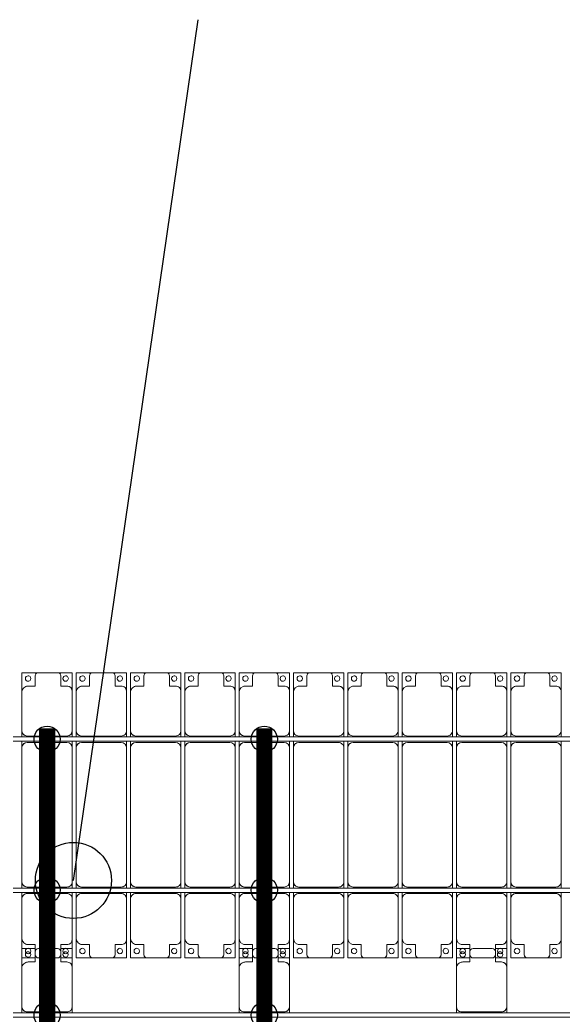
# Model space of a CAD drawing. Header units: millimetres. Extents: x -147246 to 112336, y -213734 to -86506.
# Drawn here: x -116364 to -111364, y -95705 to -86549 of the extents above; entities that cross this region are included whole.
import ezdxf

# ---------------------------------------------------------------- set-up
doc = ezdxf.new("R2010")
doc.units = ezdxf.units.MM
doc.layers.add('A-GENM', color=13, linetype='Continuous', lineweight=9)
doc.layers.add('S-BEAM', color=12, linetype='Continuous', lineweight=9)
for name, color, linetype in [('GC-BICH NEO', 6, 'Continuous'), ('GC-DAY NEO', 5, 'Continuous'), ('GC-HOP 40x60 GIA CUONG', 1, 'Continuous')]:
    doc.layers.add(name, color=color, linetype=linetype)

# ---------------------------------------------------------------- blocks, each defined once
blk = doc.blocks.new('Dải phao đi lại kèm đỡ invester - DẢI PHAO ĐI LẠI-15551-BỐ TRÍ KHUNG KẾT CẤU BÈ PIN 05')
at = {"layer": 'A-GENM', "color": 7}
for p, q in [((23758.4, 1312.2), (23911.8, 1312.2)), ((23758.4, 1129.7), (23758.4, 1312.2)), ((23881.8, 1282.2), (23881.8, 1189.7)), ((24088.2, 1312.2), (23911.8, 1312.2)), ((24088.2, 1312.2), (24223.4, 1312.2)), ((24118.2, 1189.7), (24118.2, 1282.2)), ((24223.4, 1312.2), (24223.4, 1139.7)), ((24258.4, 1312.2), (24411.8, 1312.2)), ((24258.4, 1129.7), (24258.4, 1312.2)), ((24381.8, 1282.2), (24381.8, 1189.7)), ((24588.2, 1312.2), (24411.8, 1312.2)), ((24588.2, 1312.2), (24723.4, 1312.2)), ((24618.2, 1189.7), (24618.2, 1282.2)), ((24723.4, 1312.2), (24723.4, 1139.7)), ((24758.4, 1312.2), (24911.8, 1312.2)), ((24758.4, 1129.7), (24758.4, 1312.2)), ((24881.8, 1282.2), (24881.8, 1189.7)), ((25088.2, 1312.2), (24911.8, 1312.2)), ((25088.2, 1312.2), (25223.4, 1312.2)), ((25118.2, 1189.7), (25118.2, 1282.2)), ((25223.4, 1312.2), (25223.4, 1139.7)), ((25258.4, 1312.2), (25411.8, 1312.2)), ((25258.4, 1129.7), (25258.4, 1312.2)), ((25381.8, 1282.2), (25381.8, 1189.7)), ((25588.2, 1312.2), (25411.8, 1312.2)), ((25588.2, 1312.2), (25723.4, 1312.2)), ((25618.2, 1189.7), (25618.2, 1282.2)), ((25723.4, 1312.2), (25723.4, 1139.7)), ((25758.4, 1312.2), (25911.8, 1312.2)), ((25758.4, 1129.7), (25758.4, 1312.2)), ((25881.8, 1282.2), (25881.8, 1189.7)), ((26088.2, 1312.2), (25911.8, 1312.2)), ((26088.2, 1312.2), (26223.4, 1312.2)), ((26118.2, 1189.7), (26118.2, 1282.2)), ((26223.4, 1312.2), (26223.4, 1139.7)), ((26258.4, 1312.2), (26411.8, 1312.2)), ((26258.4, 1129.7), (26258.4, 1312.2)), ((26381.8, 1282.2), (26381.8, 1189.7)), ((26588.2, 1312.2), (26411.8, 1312.2)), ((26588.2, 1312.2), (26723.4, 1312.2)), ((26618.2, 1189.7), (26618.2, 1282.2)), ((26723.4, 1312.2), (26723.4, 1139.7)), ((26758.4, 1312.2), (26911.8, 1312.2)), ((26758.4, 1129.7), (26758.4, 1312.2)), ((26881.8, 1282.2), (26881.8, 1189.7)), ((27088.2, 1312.2), (26911.8, 1312.2)), ((27088.2, 1312.2), (27223.4, 1312.2)), ((27118.2, 1189.7), (27118.2, 1282.2)), ((27223.4, 1312.2), (27223.4, 1139.7)), ((27258.4, 1312.2), (27411.8, 1312.2)), ((27258.4, 1129.7), (27258.4, 1312.2)), ((27381.8, 1282.2), (27381.8, 1189.7)), ((27588.2, 1312.2), (27411.8, 1312.2)), ((27588.2, 1312.2), (27723.4, 1312.2)), ((27618.2, 1189.7), (27618.2, 1282.2)), ((27723.4, 1312.2), (27723.4, 1139.7)), ((27758.4, 1312.2), (27911.8, 1312.2)), ((27758.4, 1129.7), (27758.4, 1312.2)), ((27881.8, 1282.2), (27881.8, 1189.7)), ((28088.2, 1312.2), (27911.8, 1312.2)), ((28088.2, 1312.2), (28223.4, 1312.2)), ((28118.2, 1189.7), (28118.2, 1282.2)), ((28223.4, 1312.2), (28223.4, 1139.7)), ((28258.4, 1312.2), (28411.8, 1312.2)), ((28258.4, 1129.7), (28258.4, 1312.2)), ((28381.8, 1282.2), (28381.8, 1189.7)), ((28588.2, 1312.2), (28411.8, 1312.2)), ((28588.2, 1312.2), (28723.4, 1312.2)), ((28618.2, 1189.7), (28618.2, 1282.2)), ((28723.4, 1312.2), (28723.4, 1139.7)), ((23758.4, 1129.7), (23758.4, 779.7)), ((23881.8, 1189.7), (23818.4, 1189.7)), ((24173.4, 1189.7), (24118.2, 1189.7)), ((24223.4, 779.7), (24223.4, 1139.7)), ((24258.4, 1129.7), (24258.4, 779.7)), ((24381.8, 1189.7), (24318.4, 1189.7)), ((24673.4, 1189.7), (24618.2, 1189.7)), ((24723.4, 779.7), (24723.4, 1139.7)), ((24758.4, 1129.7), (24758.4, 779.7)), ((24881.8, 1189.7), (24818.4, 1189.7)), ((25173.4, 1189.7), (25118.2, 1189.7)), ((25223.4, 779.7), (25223.4, 1139.7)), ((25258.4, 1129.7), (25258.4, 779.7)), ((25381.8, 1189.7), (25318.4, 1189.7)), ((25673.4, 1189.7), (25618.2, 1189.7)), ((25723.4, 779.7), (25723.4, 1139.7)), ((25758.4, 1129.7), (25758.4, 779.7)), ((25881.8, 1189.7), (25818.4, 1189.7)), ((26173.4, 1189.7), (26118.2, 1189.7)), ((26223.4, 779.7), (26223.4, 1139.7)), ((26258.4, 1129.7), (26258.4, 779.7)), ((26381.8, 1189.7), (26318.4, 1189.7)), ((26673.4, 1189.7), (26618.2, 1189.7)), ((26723.4, 779.7), (26723.4, 1139.7)), ((26758.4, 1129.7), (26758.4, 779.7)), ((26881.8, 1189.7), (26818.4, 1189.7)), ((27173.4, 1189.7), (27118.2, 1189.7)), ((27223.4, 779.7), (27223.4, 1139.7)), ((27258.4, 1129.7), (27258.4, 779.7)), ((27381.8, 1189.7), (27318.4, 1189.7)), ((27673.4, 1189.7), (27618.2, 1189.7)), ((27723.4, 779.7), (27723.4, 1139.7)), ((27758.4, 1129.7), (27758.4, 779.7)), ((27881.8, 1189.7), (27818.4, 1189.7)), ((28173.4, 1189.7), (28118.2, 1189.7)), ((28223.4, 779.7), (28223.4, 1139.7)), ((28258.4, 1129.7), (28258.4, 779.7)), ((28381.8, 1189.7), (28318.4, 1189.7)), ((28673.4, 1189.7), (28618.2, 1189.7)), ((28723.4, 779.7), (28723.4, 1139.7)), ((23758.4, 721.1), (23758.4, 779.7)), ((24223.4, 779.7), (24223.4, 721.1)), ((24258.4, 721.1), (24258.4, 779.7)), ((24723.4, 779.7), (24723.4, 721.1)), ((24758.4, 721.1), (24758.4, 779.7)), ((25223.4, 779.7), (25223.4, 721.1)), ((25258.4, 721.1), (25258.4, 779.7)), ((25723.4, 779.7), (25723.4, 721.1)), ((25758.4, 721.1), (25758.4, 779.7)), ((26223.4, 779.7), (26223.4, 721.1)), ((26258.4, 721.1), (26258.4, 779.7)), ((26723.4, 779.7), (26723.4, 721.1)), ((26758.4, 721.1), (26758.4, 779.7)), ((27223.4, 779.7), (27223.4, 721.1)), ((27258.4, 721.1), (27258.4, 779.7)), ((27723.4, 779.7), (27723.4, 721.1)), ((27758.4, 721.1), (27758.4, 779.7)), ((28223.4, 779.7), (28223.4, 721.1)), ((28258.4, 721.1), (28258.4, 779.7)), ((28723.4, 779.7), (28723.4, 721.1)), ((23758.4, 620.3), (23758.4, 681.1)), ((23808.4, 729.7), (24173.4, 729.7)), ((24173.4, 670.3), (23808.4, 670.3)), ((24223.4, 681.1), (24223.4, 620.3)), ((24258.4, 620.3), (24258.4, 681.1)), ((24308.4, 729.7), (24673.4, 729.7)), ((24673.4, 670.3), (24308.4, 670.3)), ((24723.4, 681.1), (24723.4, 620.3)), ((24758.4, 620.3), (24758.4, 681.1)), ((24808.4, 729.7), (25173.4, 729.7)), ((25173.4, 670.3), (24808.4, 670.3)), ((25223.4, 681.1), (25223.4, 620.3)), ((25258.4, 620.3), (25258.4, 681.1)), ((25308.4, 729.7), (25673.4, 729.7)), ((25673.4, 670.3), (25308.4, 670.3)), ((25723.4, 681.1), (25723.4, 620.3)), ((25758.4, 620.3), (25758.4, 681.1)), ((25808.4, 729.7), (26173.4, 729.7)), ((26173.4, 670.3), (25808.4, 670.3)), ((26223.4, 681.1), (26223.4, 620.3)), ((26258.4, 620.3), (26258.4, 681.1)), ((26308.4, 729.7), (26673.4, 729.7)), ((26673.4, 670.3), (26308.4, 670.3)), ((26723.4, 681.1), (26723.4, 620.3)), ((26758.4, 620.3), (26758.4, 681.1)), ((26808.4, 729.7), (27173.4, 729.7)), ((27173.4, 670.3), (26808.4, 670.3)), ((27223.4, 681.1), (27223.4, 620.3)), ((27258.4, 620.3), (27258.4, 681.1)), ((27308.4, 729.7), (27673.4, 729.7)), ((27673.4, 670.3), (27308.4, 670.3)), ((27723.4, 681.1), (27723.4, 620.3)), ((27758.4, 620.3), (27758.4, 681.1)), ((27808.4, 729.7), (28173.4, 729.7)), ((28173.4, 670.3), (27808.4, 670.3)), ((28223.4, 681.1), (28223.4, 620.3)), ((28258.4, 620.3), (28258.4, 681.1)), ((28308.4, 729.7), (28673.4, 729.7)), ((28673.4, 670.3), (28308.4, 670.3)), ((28723.4, 681.1), (28723.4, 620.3)), ((23758.4, 620.3), (23758.4, -610.3)), ((24223.4, -610.3), (24223.4, 620.3)), ((24258.4, 620.3), (24258.4, -610.3)), ((24723.4, -610.3), (24723.4, 620.3)), ((24758.4, 620.3), (24758.4, -610.3)), ((25223.4, -610.3), (25223.4, 620.3)), ((25258.4, 620.3), (25258.4, -610.3)), ((25723.4, -610.3), (25723.4, 620.3)), ((25758.4, 620.3), (25758.4, -610.3)), ((26223.4, -610.3), (26223.4, 620.3)), ((26258.4, 620.3), (26258.4, -610.3)), ((26723.4, -610.3), (26723.4, 620.3)), ((26758.4, 620.3), (26758.4, -610.3)), ((27223.4, -610.3), (27223.4, 620.3)), ((27258.4, 620.3), (27258.4, -610.3)), ((27723.4, -610.3), (27723.4, 620.3)), ((27758.4, 620.3), (27758.4, -610.3)), ((28223.4, -610.3), (28223.4, 620.3)), ((28258.4, 620.3), (28258.4, -610.3)), ((28723.4, -610.3), (28723.4, 620.3)), ((23758.4, -668.9), (23758.4, -610.3)), ((24223.4, -610.3), (24223.4, -668.9)), ((24258.4, -668.9), (24258.4, -610.3)), ((24723.4, -610.3), (24723.4, -668.9)), ((24758.4, -668.9), (24758.4, -610.3)), ((25223.4, -610.3), (25223.4, -668.9)), ((25258.4, -668.9), (25258.4, -610.3)), ((25723.4, -610.3), (25723.4, -668.9)), ((25758.4, -668.9), (25758.4, -610.3)), ((26223.4, -610.3), (26223.4, -668.9)), ((26258.4, -668.9), (26258.4, -610.3)), ((26723.4, -610.3), (26723.4, -668.9)), ((26758.4, -668.9), (26758.4, -610.3)), ((27223.4, -610.3), (27223.4, -668.9)), ((27258.4, -668.9), (27258.4, -610.3)), ((27723.4, -610.3), (27723.4, -668.9)), ((27758.4, -668.9), (27758.4, -610.3)), ((28223.4, -610.3), (28223.4, -668.9)), ((28258.4, -668.9), (28258.4, -610.3)), ((28723.4, -610.3), (28723.4, -668.9)), ((23758.4, -769.7), (23758.4, -708.9)), ((23808.4, -660.3), (24173.4, -660.3)), ((24173.4, -719.7), (23808.4, -719.7)), ((24223.4, -708.9), (24223.4, -769.7)), ((24258.4, -769.7), (24258.4, -708.9)), ((24308.4, -660.3), (24673.4, -660.3)), ((24673.4, -719.7), (24308.4, -719.7)), ((24723.4, -708.9), (24723.4, -769.7)), ((24758.4, -769.7), (24758.4, -708.9)), ((24808.4, -660.3), (25173.4, -660.3)), ((25173.4, -719.7), (24808.4, -719.7)), ((25223.4, -708.9), (25223.4, -769.7)), ((25258.4, -769.7), (25258.4, -708.9)), ((25308.4, -660.3), (25673.4, -660.3)), ((25673.4, -719.7), (25308.4, -719.7)), ((25723.4, -708.9), (25723.4, -769.7)), ((25758.4, -769.7), (25758.4, -708.9)), ((25808.4, -660.3), (26173.4, -660.3)), ((26173.4, -719.7), (25808.4, -719.7)), ((26223.4, -708.9), (26223.4, -769.7)), ((26258.4, -769.7), (26258.4, -708.9)), ((26308.4, -660.3), (26673.4, -660.3)), ((26673.4, -719.7), (26308.4, -719.7)), ((26723.4, -708.9), (26723.4, -769.7)), ((26758.4, -769.7), (26758.4, -708.9)), ((26808.4, -660.3), (27173.4, -660.3)), ((27173.4, -719.7), (26808.4, -719.7)), ((27223.4, -708.9), (27223.4, -769.7)), ((27258.4, -769.7), (27258.4, -708.9)), ((27308.4, -660.3), (27673.4, -660.3)), ((27673.4, -719.7), (27308.4, -719.7)), ((27723.4, -708.9), (27723.4, -769.7)), ((27758.4, -769.7), (27758.4, -708.9)), ((27808.4, -660.3), (28173.4, -660.3)), ((28173.4, -719.7), (27808.4, -719.7)), ((28223.4, -708.9), (28223.4, -769.7)), ((28258.4, -769.7), (28258.4, -708.9)), ((28308.4, -660.3), (28673.4, -660.3)), ((28673.4, -719.7), (28308.4, -719.7)), ((28723.4, -708.9), (28723.4, -769.7)), ((23758.4, -769.7), (23758.4, -1129.7)), ((24223.4, -1139.7), (24223.4, -769.7)), ((24258.4, -769.7), (24258.4, -1129.7)), ((24723.4, -1139.7), (24723.4, -769.7)), ((24758.4, -769.7), (24758.4, -1129.7)), ((25223.4, -1139.7), (25223.4, -769.7)), ((25258.4, -769.7), (25258.4, -1129.7)), ((25723.4, -1139.7), (25723.4, -769.7)), ((25758.4, -769.7), (25758.4, -1129.7)), ((26223.4, -1139.7), (26223.4, -769.7)), ((26258.4, -769.7), (26258.4, -1129.7)), ((26723.4, -1139.7), (26723.4, -769.7)), ((26758.4, -769.7), (26758.4, -1129.7)), ((27223.4, -1139.7), (27223.4, -769.7)), ((27258.4, -769.7), (27258.4, -1129.7)), ((27723.4, -1139.7), (27723.4, -769.7)), ((27758.4, -769.7), (27758.4, -1129.7)), ((28223.4, -1139.7), (28223.4, -769.7)), ((28258.4, -769.7), (28258.4, -1129.7)), ((28723.4, -1139.7), (28723.4, -769.7)), ((23758.4, -1312.2), (23758.4, -1129.7)), ((23818.4, -1189.7), (23881.8, -1189.7)), ((23881.8, -1189.7), (23881.8, -1282.2)), ((24118.2, -1282.2), (24118.2, -1189.7)), ((24118.2, -1189.7), (24173.4, -1189.7)), ((24223.4, -1139.7), (24223.4, -1312.2)), ((24258.4, -1312.2), (24258.4, -1129.7)), ((24318.4, -1189.7), (24381.8, -1189.7)), ((24381.8, -1189.7), (24381.8, -1282.2)), ((24618.2, -1282.2), (24618.2, -1189.7)), ((24618.2, -1189.7), (24673.4, -1189.7)), ((24723.4, -1139.7), (24723.4, -1312.2)), ((24758.4, -1312.2), (24758.4, -1129.7)), ((24818.4, -1189.7), (24881.8, -1189.7)), ((24881.8, -1189.7), (24881.8, -1282.2)), ((25118.2, -1282.2), (25118.2, -1189.7)), ((25118.2, -1189.7), (25173.4, -1189.7)), ((25223.4, -1139.7), (25223.4, -1312.2)), ((25258.4, -1312.2), (25258.4, -1129.7)), ((25318.4, -1189.7), (25381.8, -1189.7)), ((25381.8, -1189.7), (25381.8, -1282.2)), ((25618.2, -1282.2), (25618.2, -1189.7)), ((25618.2, -1189.7), (25673.4, -1189.7)), ((25723.4, -1139.7), (25723.4, -1312.2)), ((25758.4, -1312.2), (25758.4, -1129.7)), ((25818.4, -1189.7), (25881.8, -1189.7)), ((25881.8, -1189.7), (25881.8, -1282.2)), ((26118.2, -1282.2), (26118.2, -1189.7)), ((26118.2, -1189.7), (26173.4, -1189.7)), ((26223.4, -1139.7), (26223.4, -1312.2)), ((26258.4, -1312.2), (26258.4, -1129.7)), ((26318.4, -1189.7), (26381.8, -1189.7)), ((26381.8, -1189.7), (26381.8, -1282.2)), ((26618.2, -1282.2), (26618.2, -1189.7)), ((26618.2, -1189.7), (26673.4, -1189.7)), ((26723.4, -1139.7), (26723.4, -1312.2)), ((26758.4, -1312.2), (26758.4, -1129.7)), ((26818.4, -1189.7), (26881.8, -1189.7)), ((26881.8, -1189.7), (26881.8, -1282.2)), ((27118.2, -1282.2), (27118.2, -1189.7)), ((27118.2, -1189.7), (27173.4, -1189.7)), ((27223.4, -1139.7), (27223.4, -1312.2)), ((27258.4, -1312.2), (27258.4, -1129.7)), ((27318.4, -1189.7), (27381.8, -1189.7)), ((27381.8, -1189.7), (27381.8, -1282.2)), ((27618.2, -1282.2), (27618.2, -1189.7)), ((27618.2, -1189.7), (27673.4, -1189.7)), ((27723.4, -1139.7), (27723.4, -1312.2)), ((27758.4, -1312.2), (27758.4, -1129.7)), ((27818.4, -1189.7), (27881.8, -1189.7)), ((27881.8, -1189.7), (27881.8, -1282.2)), ((28118.2, -1282.2), (28118.2, -1189.7)), ((28118.2, -1189.7), (28173.4, -1189.7)), ((28223.4, -1139.7), (28223.4, -1312.2)), ((28258.4, -1312.2), (28258.4, -1129.7)), ((28318.4, -1189.7), (28381.8, -1189.7)), ((28381.8, -1189.7), (28381.8, -1282.2)), ((28618.2, -1282.2), (28618.2, -1189.7)), ((28618.2, -1189.7), (28673.4, -1189.7)), ((28723.4, -1139.7), (28723.4, -1312.2)), ((23881.6, -1312.2), (23758.4, -1312.2)), ((23911.8, -1312.2), (24088.2, -1312.2)), ((24223.4, -1312.2), (24118, -1312.2)), ((24411.8, -1312.2), (24258.4, -1312.2)), ((24411.8, -1312.2), (24588.2, -1312.2)), ((24723.4, -1312.2), (24588.2, -1312.2)), ((24911.8, -1312.2), (24758.4, -1312.2)), ((24911.8, -1312.2), (25088.2, -1312.2)), ((25223.4, -1312.2), (25088.2, -1312.2)), ((25411.8, -1312.2), (25258.4, -1312.2)), ((25411.8, -1312.2), (25588.2, -1312.2)), ((25723.4, -1312.2), (25588.2, -1312.2)), ((25881.6, -1312.2), (25758.4, -1312.2)), ((25911.8, -1312.2), (26088.2, -1312.2)), ((26223.4, -1312.2), (26118, -1312.2)), ((26411.8, -1312.2), (26258.4, -1312.2)), ((26411.8, -1312.2), (26588.2, -1312.2)), ((26723.4, -1312.2), (26588.2, -1312.2)), ((26911.8, -1312.2), (26758.4, -1312.2)), ((26911.8, -1312.2), (27088.2, -1312.2)), ((27223.4, -1312.2), (27088.2, -1312.2)), ((27411.8, -1312.2), (27258.4, -1312.2)), ((27411.8, -1312.2), (27588.2, -1312.2)), ((27723.4, -1312.2), (27588.2, -1312.2)), ((27881.6, -1312.2), (27758.4, -1312.2)), ((27911.8, -1312.2), (28088.2, -1312.2)), ((28223.4, -1312.2), (28118, -1312.2)), ((28411.8, -1312.2), (28258.4, -1312.2)), ((28411.8, -1312.2), (28588.2, -1312.2)), ((28723.4, -1312.2), (28588.2, -1312.2))]:
    blk.add_line(p, q, dxfattribs=at)
for centre, radius, start, end in [((23816.8, 1258.6), 25, 90, 270), ((23816.8, 1258.6), 25, 270, 90), ((23911.8, 1282.2), 30, 90, 180), ((23911.8, 1282.2), 30, 90, 150), ((24088.2, 1282.2), 30, 360, 90), ((24088.2, 1282.2), 30, 30, 90), ((24161.8, 1258.6), 25, 90, 270), ((24161.8, 1258.6), 25, 270, 90), ((24316.8, 1258.6), 25, 90, 270), ((24316.8, 1258.6), 25, 270, 90), ((24411.8, 1282.2), 30, 90, 180), ((24411.8, 1282.2), 30, 90, 150), ((24588.2, 1282.2), 30, 360, 90), ((24588.2, 1282.2), 30, 30, 90), ((24661.8, 1258.6), 25, 90, 270), ((24661.8, 1258.6), 25, 270, 90), ((24816.8, 1258.6), 25, 90, 270), ((24816.8, 1258.6), 25, 270, 90), ((24911.8, 1282.2), 30, 90, 180), ((24911.8, 1282.2), 30, 90, 150), ((25088.2, 1282.2), 30, 0, 90), ((25088.2, 1282.2), 30, 30, 90), ((25161.8, 1258.6), 25, 90, 270), ((25161.8, 1258.6), 25, 270, 90), ((25316.8, 1258.6), 25, 90, 270), ((25316.8, 1258.6), 25, 270, 90), ((25411.8, 1282.2), 30, 90, 180), ((25411.8, 1282.2), 30, 90, 150), ((25588.2, 1282.2), 30, 0, 90), ((25588.2, 1282.2), 30, 30, 90), ((25661.8, 1258.6), 25, 90, 270), ((25661.8, 1258.6), 25, 270, 90), ((25816.8, 1258.6), 25, 90, 270), ((25816.8, 1258.6), 25, 270, 90), ((25911.8, 1282.2), 30, 90, 180), ((25911.8, 1282.2), 30, 90, 150), ((26088.2, 1282.2), 30, 360, 90), ((26088.2, 1282.2), 30, 30, 90), ((26161.8, 1258.6), 25, 90, 270), ((26161.8, 1258.6), 25, 270, 90), ((26316.8, 1258.6), 25, 90, 270), ((26316.8, 1258.6), 25, 270, 90), ((26411.8, 1282.2), 30, 90, 180), ((26411.8, 1282.2), 30, 90, 150), ((26588.2, 1282.2), 30, 360, 90), ((26588.2, 1282.2), 30, 30, 90), ((26661.8, 1258.6), 25, 90, 270), ((26661.8, 1258.6), 25, 270, 90), ((26816.8, 1258.6), 25, 90, 270), ((26816.8, 1258.6), 25, 270, 90), ((26911.8, 1282.2), 30, 90, 180), ((26911.8, 1282.2), 30, 90, 150), ((27088.2, 1282.2), 30, 360, 90), ((27088.2, 1282.2), 30, 30, 90), ((27161.8, 1258.6), 25, 90, 270), ((27161.8, 1258.6), 25, 270, 90), ((27316.8, 1258.6), 25, 90, 270), ((27316.8, 1258.6), 25, 270, 90), ((27411.8, 1282.2), 30, 90, 180), ((27411.8, 1282.2), 30, 90, 150), ((27588.2, 1282.2), 30, 0, 90), ((27588.2, 1282.2), 30, 30, 90), ((27661.8, 1258.6), 25, 90, 270), ((27661.8, 1258.6), 25, 270, 90), ((27816.8, 1258.6), 25, 90, 270), ((27816.8, 1258.6), 25, 270, 90), ((27911.8, 1282.2), 30, 90, 180), ((27911.8, 1282.2), 30, 90, 150), ((28088.2, 1282.2), 30, 0, 90), ((28088.2, 1282.2), 30, 30, 90), ((28161.8, 1258.6), 25, 90, 270), ((28161.8, 1258.6), 25, 270, 90), ((28316.8, 1258.6), 25, 90, 270), ((28316.8, 1258.6), 25, 270, 90), ((28411.8, 1282.2), 30, 90, 180), ((28411.8, 1282.2), 30, 90, 150), ((28588.2, 1282.2), 30, 0, 90), ((28588.2, 1282.2), 30, 30, 90), ((28661.8, 1258.6), 25, 90, 270), ((28661.8, 1258.6), 25, 270, 90), ((24161.8, 1258.6), 25, 180, 195), ((24661.8, 1258.6), 25, 180, 195), ((25161.8, 1258.6), 25, 180, 195), ((25661.8, 1258.6), 25, 180, 195), ((26161.8, 1258.6), 25, 180, 195), ((26661.8, 1258.6), 25, 180, 195), ((27161.8, 1258.6), 25, 180, 195), ((27661.8, 1258.6), 25, 180, 195), ((28161.8, 1258.6), 25, 180, 195), ((28661.8, 1258.6), 25, 180, 195), ((23818.4, 1129.7), 60, 90, 180), ((23818.4, 1129.7), 60, 90, 120), ((24173.4, 1139.7), 50, 0, 90), ((24173.4, 1139.7), 50, 45, 90), ((24318.4, 1129.7), 60, 90, 180), ((24318.4, 1129.7), 60, 90, 120), ((24673.4, 1139.7), 50, 0, 90), ((24673.4, 1139.7), 50, 45, 90), ((24818.4, 1129.7), 60, 90, 180), ((24818.4, 1129.7), 60, 94.22949, 120), ((25173.4, 1139.7), 50, 360, 90), ((25173.4, 1139.7), 50, 45, 90), ((25318.4, 1129.7), 60, 90, 180), ((25318.4, 1129.7), 60, 90, 120), ((25673.4, 1139.7), 50, 0, 90), ((25673.4, 1139.7), 50, 45, 90), ((25818.4, 1129.7), 60, 90, 180), ((25818.4, 1129.7), 60, 90, 120), ((26173.4, 1139.7), 50, 360, 90), ((26173.4, 1139.7), 50, 45, 90), ((26318.4, 1129.7), 60, 90, 180), ((26318.4, 1129.7), 60, 90, 120), ((26673.4, 1139.7), 50, 0, 90), ((26673.4, 1139.7), 50, 45, 90), ((26818.4, 1129.7), 60, 90, 180), ((26818.4, 1129.7), 60, 90, 120), ((27173.4, 1139.7), 50, 0, 90), ((27173.4, 1139.7), 50, 45, 90), ((27318.4, 1129.7), 60, 90, 180), ((27318.4, 1129.7), 60, 90, 120), ((27673.4, 1139.7), 50, 0, 90), ((27673.4, 1139.7), 50, 45, 90), ((27818.4, 1129.7), 60, 90, 180), ((27818.4, 1129.7), 60, 90, 120), ((28173.4, 1139.7), 50, 0, 90), ((28173.4, 1139.7), 50, 45, 90), ((28318.4, 1129.7), 60, 90, 180), ((28318.4, 1129.7), 60, 90, 120), ((28673.4, 1139.7), 50, 360, 90), ((28673.4, 1139.7), 50, 45, 90), ((23808.4, 779.7), 50, 180, 270), ((23808.4, 779.7), 50, 225, 270), ((24173.4, 779.7), 50, 270, 360), ((24173.4, 779.7), 50, 270, 315), ((24308.4, 779.7), 50, 180, 270), ((24308.4, 779.7), 50, 225, 270), ((24673.4, 779.7), 50, 270, 0), ((24673.4, 779.7), 50, 270, 315), ((24808.4, 779.7), 50, 180, 270), ((24808.4, 779.7), 50, 225, 270), ((25173.4, 779.7), 50, 270, 0), ((25173.4, 779.7), 50, 270, 315), ((25308.4, 779.7), 50, 180, 270), ((25308.4, 779.7), 50, 225, 270), ((25673.4, 779.7), 50, 270, 0), ((25673.4, 779.7), 50, 270, 315), ((25808.4, 779.7), 50, 180, 270), ((25808.4, 779.7), 50, 225, 270), ((26173.4, 779.7), 50, 270, 360), ((26173.4, 779.7), 50, 270, 315), ((26308.4, 779.7), 50, 180, 270), ((26308.4, 779.7), 50, 225, 270), ((26673.4, 779.7), 50, 270, 0), ((26673.4, 779.7), 50, 270, 315), ((26808.4, 779.7), 50, 180, 270), ((26808.4, 779.7), 50, 225, 270), ((27173.4, 779.7), 50, 270, 0), ((27173.4, 779.7), 50, 270, 315), ((27308.4, 779.7), 50, 180, 270), ((27308.4, 779.7), 50, 225, 270), ((27673.4, 779.7), 50, 270, 0), ((27673.4, 779.7), 50, 270, 315), ((27808.4, 779.7), 50, 180, 270), ((27808.4, 779.7), 50, 225, 270), ((28173.4, 779.7), 50, 270, 360), ((28173.4, 779.7), 50, 270, 315), ((28308.4, 779.7), 50, 180, 270), ((28308.4, 779.7), 50, 225, 270), ((28673.4, 779.7), 50, 270, 0), ((28673.4, 779.7), 50, 270, 315), ((23808.4, 620.3), 50, 90, 180), ((23808.4, 620.3), 50, 90, 165), ((24173.4, 620.3), 50, 0, 90), ((24173.4, 620.3), 50, 0, 90), ((24308.4, 620.3), 50, 90, 180), ((24308.4, 620.3), 50, 90, 165), ((24673.4, 620.3), 50, 0, 90), ((24673.4, 620.3), 50, 0, 90), ((24808.4, 620.3), 50, 90, 180), ((24808.4, 620.3), 50, 90, 165), ((25173.4, 620.3), 50, 0, 90), ((25173.4, 620.3), 50, 0, 90), ((25308.4, 620.3), 50, 90, 180), ((25308.4, 620.3), 50, 90, 165), ((25673.4, 620.3), 50, 0, 90), ((25673.4, 620.3), 50, 0, 90), ((25808.4, 620.3), 50, 90, 180), ((25808.4, 620.3), 50, 90, 165), ((26173.4, 620.3), 50, 0, 90), ((26173.4, 620.3), 50, 0, 90), ((26308.4, 620.3), 50, 90, 180), ((26308.4, 620.3), 50, 90, 165), ((26673.4, 620.3), 50, 360, 90), ((26673.4, 620.3), 50, 360, 90), ((26808.4, 620.3), 50, 90, 180), ((26808.4, 620.3), 50, 90, 165), ((27173.4, 620.3), 50, 0, 90), ((27173.4, 620.3), 50, 0, 90), ((27308.4, 620.3), 50, 90, 180), ((27308.4, 620.3), 50, 90, 165), ((27673.4, 620.3), 50, 0, 90), ((27673.4, 620.3), 50, 0, 90), ((27808.4, 620.3), 50, 90, 180), ((27808.4, 620.3), 50, 90, 165), ((28173.4, 620.3), 50, 0, 90), ((28173.4, 620.3), 50, 0, 90), ((28308.4, 620.3), 50, 90, 180), ((28308.4, 620.3), 50, 90, 165), ((28673.4, 620.3), 50, 360, 90), ((28673.4, 620.3), 50, 360, 90), ((23808.4, -610.3), 50, 180, 270), ((23808.4, -610.3), 50, 180, 255), ((24173.4, -610.3), 50, 270, 0), ((24173.4, -610.3), 50, 315, 0), ((24308.4, -610.3), 50, 180, 270), ((24308.4, -610.3), 50, 180, 255), ((24673.4, -610.3), 50, 270, 0), ((24673.4, -610.3), 50, 315, 0), ((24808.4, -610.3), 50, 180, 270), ((24808.4, -610.3), 50, 180, 255), ((25173.4, -610.3), 50, 270, 0), ((25173.4, -610.3), 50, 315, 0), ((25308.4, -610.3), 50, 180, 270), ((25308.4, -610.3), 50, 180, 255), ((25673.4, -610.3), 50, 270, 0), ((25673.4, -610.3), 50, 315, 0), ((25808.4, -610.3), 50, 180, 270), ((25808.4, -610.3), 50, 180, 255), ((26173.4, -610.3), 50, 270, 360), ((26173.4, -610.3), 50, 315, 0), ((26308.4, -610.3), 50, 180, 270), ((26308.4, -610.3), 50, 180, 255), ((26673.4, -610.3), 50, 270, 0), ((26673.4, -610.3), 50, 315, 0), ((26808.4, -610.3), 50, 180, 270), ((26808.4, -610.3), 50, 180, 255), ((27173.4, -610.3), 50, 270, 0), ((27173.4, -610.3), 50, 315, 0), ((27308.4, -610.3), 50, 180, 270), ((27308.4, -610.3), 50, 180, 255), ((27673.4, -610.3), 50, 270, 0), ((27673.4, -610.3), 50, 315, 0), ((27808.4, -610.3), 50, 180, 270), ((27808.4, -610.3), 50, 180, 255), ((28173.4, -610.3), 50, 270, 0), ((28173.4, -610.3), 50, 315, 0), ((28308.4, -610.3), 50, 180, 270), ((28308.4, -610.3), 50, 180, 255), ((28673.4, -610.3), 50, 270, 0), ((28673.4, -610.3), 50, 315, 0), ((23808.4, -769.7), 50, 90, 180), ((23808.4, -769.7), 50, 90, 135), ((24173.4, -769.7), 50, 360, 90), ((24173.4, -769.7), 50, 45, 90), ((24308.4, -769.7), 50, 90, 180), ((24308.4, -769.7), 50, 90, 135), ((24673.4, -769.7), 50, 0, 90), ((24673.4, -769.7), 50, 45, 90), ((24808.4, -769.7), 50, 90, 180), ((24808.4, -769.7), 50, 90, 135), ((25173.4, -769.7), 50, 0, 90), ((25173.4, -769.7), 50, 45, 90), ((25308.4, -769.7), 50, 90, 180), ((25308.4, -769.7), 50, 90, 135), ((25673.4, -769.7), 50, 360, 90), ((25673.4, -769.7), 50, 45, 90), ((25808.4, -769.7), 50, 90, 180), ((25808.4, -769.7), 50, 90, 135), ((26173.4, -769.7), 50, 360, 90), ((26173.4, -769.7), 50, 45, 90), ((26308.4, -769.7), 50, 90, 180), ((26308.4, -769.7), 50, 90, 135), ((26673.4, -769.7), 50, 0, 90), ((26673.4, -769.7), 50, 45, 90), ((26808.4, -769.7), 50, 90, 180), ((26808.4, -769.7), 50, 90, 135), ((27173.4, -769.7), 50, 360, 90), ((27173.4, -769.7), 50, 45, 90), ((27308.4, -769.7), 50, 90, 180), ((27308.4, -769.7), 50, 90, 135), ((27673.4, -769.7), 50, 0, 90), ((27673.4, -769.7), 50, 45, 90), ((27808.4, -769.7), 50, 90, 180), ((27808.4, -769.7), 50, 90, 135), ((28173.4, -769.7), 50, 360, 90), ((28173.4, -769.7), 50, 45, 90), ((28308.4, -769.7), 50, 90, 180), ((28308.4, -769.7), 50, 90, 135), ((28673.4, -769.7), 50, 0, 90), ((28673.4, -769.7), 50, 45, 90), ((23818.4, -1129.7), 60, 180, 270), ((23818.4, -1129.7), 60, 240, 270), ((24173.4, -1139.7), 50, 270, 360), ((24173.4, -1139.7), 50, 270, 315), ((24318.4, -1129.7), 60, 180, 270), ((24318.4, -1129.7), 60, 240, 270), ((24673.4, -1139.7), 50, 270, 0), ((24673.4, -1139.7), 50, 270, 315), ((24818.4, -1129.7), 60, 180, 270), ((24818.4, -1129.7), 60, 240, 265.77969), ((25173.4, -1139.7), 50, 270, 0), ((25173.4, -1139.7), 50, 270, 315), ((25318.4, -1129.7), 60, 180, 270), ((25318.4, -1129.7), 60, 240, 270), ((25673.4, -1139.7), 50, 270, 360), ((25673.4, -1139.7), 50, 270, 315), ((25818.4, -1129.7), 60, 180, 270), ((25818.4, -1129.7), 60, 240, 270), ((26173.4, -1139.7), 50, 270, 360), ((26173.4, -1139.7), 50, 270, 315), ((26318.4, -1129.7), 60, 180, 270), ((26318.4, -1129.7), 60, 240, 270), ((26673.4, -1139.7), 50, 270, 0), ((26673.4, -1139.7), 50, 270, 315), ((26818.4, -1129.7), 60, 180, 270), ((26818.4, -1129.7), 60, 240, 270), ((27173.4, -1139.7), 50, 270, 0), ((27173.4, -1139.7), 50, 270, 315), ((27318.4, -1129.7), 60, 180, 270), ((27318.4, -1129.7), 60, 240, 270), ((27673.4, -1139.7), 50, 270, 360), ((27673.4, -1139.7), 50, 270, 315), ((27818.4, -1129.7), 60, 180, 270), ((27818.4, -1129.7), 60, 240, 270), ((28173.4, -1139.7), 50, 270, 360), ((28173.4, -1139.7), 50, 270, 315), ((28318.4, -1129.7), 60, 180, 270), ((28318.4, -1129.7), 60, 240, 270), ((28673.4, -1139.7), 50, 270, 0), ((28673.4, -1139.7), 50, 270, 315), ((23816.8, -1248.6), 25, 90, 270), ((23816.8, -1248.6), 25, 270, 90), ((24161.8, -1248.6), 25, 90, 270), ((24161.8, -1248.6), 25, 270, 90), ((24316.8, -1248.6), 25, 90, 270), ((24316.8, -1248.6), 25, 270, 90), ((24661.8, -1248.6), 25, 90, 270), ((24661.8, -1248.6), 25, 165, 180), ((24661.8, -1248.6), 25, 270, 90), ((24816.8, -1248.6), 25, 90, 270), ((24816.8, -1248.6), 25, 270, 90), ((25161.8, -1248.6), 25, 90, 270), ((25161.8, -1248.6), 25, 165, 180), ((25161.8, -1248.6), 25, 270, 90), ((25316.8, -1248.6), 25, 90, 270), ((25316.8, -1248.6), 25, 270, 90), ((25661.8, -1248.6), 25, 90, 270), ((25661.8, -1248.6), 25, 165, 180), ((25661.8, -1248.6), 25, 270, 90), ((25816.8, -1248.6), 25, 90, 270), ((25816.8, -1248.6), 25, 270, 90), ((26161.8, -1248.6), 25, 90, 270), ((26161.8, -1248.6), 25, 270, 90), ((26316.8, -1248.6), 25, 90, 270), ((26316.8, -1248.6), 25, 270, 90), ((26661.8, -1248.6), 25, 90, 270), ((26661.8, -1248.6), 25, 165, 180), ((26661.8, -1248.6), 25, 270, 90), ((26816.8, -1248.6), 25, 90, 270), ((26816.8, -1248.6), 25, 270, 90), ((27161.8, -1248.6), 25, 90, 270), ((27161.8, -1248.6), 25, 165, 180), ((27161.8, -1248.6), 25, 270, 90), ((27316.8, -1248.6), 25, 90, 270), ((27316.8, -1248.6), 25, 270, 90), ((27661.8, -1248.6), 25, 90, 270), ((27661.8, -1248.6), 25, 165, 180), ((27661.8, -1248.6), 25, 270, 90), ((27816.8, -1248.6), 25, 90, 270), ((27816.8, -1248.6), 25, 270, 90), ((28161.8, -1248.6), 25, 90, 270), ((28161.8, -1248.6), 25, 270, 90), ((28316.8, -1248.6), 25, 90, 270), ((28316.8, -1248.6), 25, 270, 90), ((28661.8, -1248.6), 25, 90, 270), ((28661.8, -1248.6), 25, 165, 180), ((28661.8, -1248.6), 25, 270, 90), ((23911.8, -1282.2), 30, 180, 270), ((24088.2, -1282.2), 30, 270, 360), ((24411.8, -1282.2), 30, 180, 270), ((24411.8, -1282.2), 30, 210, 270), ((24588.2, -1282.2), 30, 270, 360), ((24588.2, -1282.2), 30, 270, 330), ((24911.8, -1282.2), 30, 180, 270), ((24911.8, -1282.2), 30, 210, 270), ((25088.2, -1282.2), 30, 270, 0), ((25088.2, -1282.2), 30, 270, 330), ((25411.8, -1282.2), 30, 180, 270), ((25411.8, -1282.2), 30, 210, 270), ((25588.2, -1282.2), 30, 270, 360), ((25588.2, -1282.2), 30, 270, 330), ((25911.8, -1282.2), 30, 180, 270), ((26088.2, -1282.2), 30, 270, 0), ((26411.8, -1282.2), 30, 180, 270), ((26411.8, -1282.2), 30, 210, 270), ((26588.2, -1282.2), 30, 270, 360), ((26588.2, -1282.2), 30, 270, 330), ((26911.8, -1282.2), 30, 180, 270), ((26911.8, -1282.2), 30, 210, 270), ((27088.2, -1282.2), 30, 270, 0), ((27088.2, -1282.2), 30, 270, 330), ((27411.8, -1282.2), 30, 180, 270), ((27411.8, -1282.2), 30, 210, 270), ((27588.2, -1282.2), 30, 270, 360), ((27588.2, -1282.2), 30, 270, 330), ((27911.8, -1282.2), 30, 180, 270), ((28088.2, -1282.2), 30, 270, 360), ((28411.8, -1282.2), 30, 180, 270), ((28411.8, -1282.2), 30, 210, 270), ((28588.2, -1282.2), 30, 270, 360), ((28588.2, -1282.2), 30, 270, 330)]:
    blk.add_arc(centre, radius, start, end, dxfattribs=at)
blk = doc.blocks.new('Dầm C52 - Dầm C52-18760-BỐ TRÍ KHUNG KẾT CẤU BÈ PIN 05')
at = {"layer": 'S-BEAM', "color": 1}
for p, q in [((-74474.317946, 20), (74474.317946, 20)), ((74474.317946, -20), (-74474.317946, -20))]:
    blk.add_line(p, q, dxfattribs=at)
blk = doc.blocks.new('Dầm C52 - Dầm C52-18761-BỐ TRÍ KHUNG KẾT CẤU BÈ PIN 05')
at = {"layer": 'S-BEAM', "color": 1}
for p, q in [((-74474.3, 20), (74474.3, 20)), ((74474.3, -20), (-74474.3, -20))]:
    blk.add_line(p, q, dxfattribs=at)
blk = doc.blocks.new('Dai phao do pin - DẢI PHAO ĐỠ PIN-29796-BỐ TRÍ KHUNG KẾT CẤU BÈ PIN 05')
at = {"layer": 'A-GENM', "color": 7}
for p, q in [((-1312.2, 223.4), (-1139.7, 223.4)), ((-1312.2, 118.4), (-1312.2, 223.4)), ((-779.7, 223.4), (-1139.7, 223.4)), ((-779.7, 223.4), (-721.1, 223.4)), ((-1189.7, 118.2), (-1282.2, 118.2)), ((-1189.7, 173.4), (-1189.7, 118.2)), ((-729.7, -191.6), (-729.7, 173.4)), ((-1312.2, 88.2), (-1312.2, -88.2)), ((-1312.2, -241.6), (-1312.2, -118)), ((-1282.2, -118.2), (-1189.7, -118.2)), ((-1189.7, -118.2), (-1189.7, -181.6)), ((-1129.7, -241.6), (-1312.2, -241.6)), ((-1129.7, -241.6), (-779.7, -241.6)), ((-721.1, -241.6), (-779.7, -241.6))]:
    blk.add_line(p, q, dxfattribs=at)
for centre, radius, start, end in [((-1258.6, 161.8), 25, 360, 180), ((-1139.7, 173.4), 50, 90, 180), ((-1139.7, 173.4), 50, 135, 180), ((-779.7, 173.4), 50, 0, 90), ((-779.7, 173.4), 50, 0, 45), ((-1282.2, 88.2), 30, 90, 180), ((-1258.6, 161.8), 25, 180, 360), ((-1282.2, -88.2), 30, 180, 270), ((-1258.6, -183.2), 25, 360, 180), ((-1129.7, -181.6), 60, 180, 270), ((-1129.7, -181.6), 60, 180, 210), ((-1258.6, -183.2), 25, 180, 360), ((-779.7, -191.6), 50, 270, 0), ((-779.7, -191.6), 50, 315, 0)]:
    blk.add_arc(centre, radius, start, end, dxfattribs=at)
blk = doc.blocks.new('Dai phao do pin - DẢI PHAO ĐỠ PIN-29827-BỐ TRÍ KHUNG KẾT CẤU BÈ PIN 05')
at = {"layer": 'A-GENM', "color": 7}
for p, q in [((-1312.2, 223.4), (-1139.7, 223.4)), ((-1312.2, 118.4), (-1312.2, 223.4)), ((-779.7, 223.4), (-1139.7, 223.4)), ((-779.7, 223.4), (-721.1, 223.4)), ((-1189.7, 118.2), (-1282.2, 118.2)), ((-1189.7, 173.4), (-1189.7, 118.2)), ((-729.7, -191.6), (-729.7, 173.4)), ((-1312.2, 88.2), (-1312.2, -88.2)), ((-1312.2, -241.6), (-1312.2, -118)), ((-1282.2, -118.2), (-1189.7, -118.2)), ((-1189.7, -118.2), (-1189.7, -181.6)), ((-1129.7, -241.6), (-1312.2, -241.6)), ((-1129.7, -241.6), (-779.7, -241.6)), ((-721.1, -241.6), (-779.7, -241.6))]:
    blk.add_line(p, q, dxfattribs=at)
for centre, radius, start, end in [((-1258.6, 161.8), 25, 360, 180), ((-1139.7, 173.4), 50, 90, 180), ((-1139.7, 173.4), 50, 135, 180), ((-779.7, 173.4), 50, 0, 90), ((-779.7, 173.4), 50, 0, 45), ((-1282.2, 88.2), 30, 90, 180), ((-1258.6, 161.8), 25, 180, 360), ((-1282.2, -88.2), 30, 180, 270), ((-1258.6, -183.2), 25, 360, 180), ((-1129.7, -181.6), 60, 180, 270), ((-1129.7, -181.6), 60, 180, 210), ((-1258.6, -183.2), 25, 180, 360), ((-779.7, -191.6), 50, 270, 0), ((-779.7, -191.6), 50, 315, 0)]:
    blk.add_arc(centre, radius, start, end, dxfattribs=at)
blk = doc.blocks.new('Dai phao do pin - DẢI PHAO ĐỠ PIN-29858-BỐ TRÍ KHUNG KẾT CẤU BÈ PIN 05')
at = {"layer": 'A-GENM', "color": 7}
for p, q in [((-1312.2, 223.4), (-1139.7, 223.4)), ((-1312.2, 118.4), (-1312.2, 223.4)), ((-779.7, 223.4), (-1139.7, 223.4)), ((-779.7, 223.4), (-721.1, 223.4)), ((-1189.7, 118.2), (-1282.2, 118.2)), ((-1189.7, 173.4), (-1189.7, 118.2)), ((-729.7, -191.6), (-729.7, 173.4)), ((-1312.2, 88.2), (-1312.2, -88.2)), ((-1312.2, -241.6), (-1312.2, -118)), ((-1282.2, -118.2), (-1189.7, -118.2)), ((-1189.7, -118.2), (-1189.7, -181.6)), ((-1129.7, -241.6), (-1312.2, -241.6)), ((-1129.7, -241.6), (-779.7, -241.6)), ((-721.1, -241.6), (-779.7, -241.6))]:
    blk.add_line(p, q, dxfattribs=at)
for centre, radius, start, end in [((-1258.6, 161.8), 25, 360, 180), ((-1139.7, 173.4), 50, 90, 180), ((-1139.7, 173.4), 50, 135, 180), ((-779.7, 173.4), 50, 0, 90), ((-779.7, 173.4), 50, 0, 45), ((-1282.2, 88.2), 30, 90, 180), ((-1258.6, 161.8), 25, 180, 360), ((-1282.2, -88.2), 30, 180, 270), ((-1258.6, -183.2), 25, 360, 180), ((-1129.7, -181.6), 60, 180, 270), ((-1129.7, -181.6), 60, 180, 210), ((-1258.6, -183.2), 25, 180, 360), ((-779.7, -191.6), 50, 270, 0), ((-779.7, -191.6), 50, 315, 0)]:
    blk.add_arc(centre, radius, start, end, dxfattribs=at)
blk = doc.blocks.new('HOBANMONG_BEPIN 5_rvt-1-BỐ TRÍ KHUNG KẾT CẤU BÈ PIN 05')
at = {"layer": 'A-GENM', "color": 3, "lineweight": 25}
for name, p, rotation in [('Dải phao đi lại kèm đỡ invester - DẢI PHAO ĐI LẠI-15551-BỐ TRÍ KHUNG KẾT CẤU BÈ PIN 05', (-140105.3, -93866.7), 359.9997710135151), ('Dai phao do pin - DẢI PHAO ĐỠ PIN-29796-BỐ TRÍ KHUNG KẾT CẤU BÈ PIN 05', (-116105.5, -96405.8), 269.9997710125194), ('Dai phao do pin - DẢI PHAO ĐỠ PIN-29827-BỐ TRÍ KHUNG KẾT CẤU BÈ PIN 05', (-114105.5, -96405.8), 269.9997710125194), ('Dai phao do pin - DẢI PHAO ĐỠ PIN-29858-BỐ TRÍ KHUNG KẾT CẤU BÈ PIN 05', (-112105.5, -96405.8), 269.9997710125194)]:
    blk.add_blockref(name, p, dxfattribs=dict(at, rotation=rotation))
at = {"layer": 'S-BEAM', "color": 3, "lineweight": 25, "rotation": 179.9997710135151}
for name, p in [('Dầm C52 - Dầm C52-18760-BỐ TRÍ KHUNG KẾT CẤU BÈ PIN 05', (-66079.8, -93165.9)), ('Dầm C52 - Dầm C52-18761-BỐ TRÍ KHUNG KẾT CẤU BÈ PIN 05', (-66079.8, -94555.9)), ('Dầm C52 - Dầm C52-18761-BỐ TRÍ KHUNG KẾT CẤU BÈ PIN 05', (-66079.8, -95704.9))]:
    blk.add_blockref(name, p, dxfattribs=at)

msp = doc.modelspace()

# ---------------------------------------------------------------- linework, layer by layer
at = {"layer": 'GC-BICH NEO'}
msp.add_circle((-115871.8, -94465.6), 350, dxfattribs=at)
at = {"layer": 'GC-DAY NEO'}
msp.add_line((-115871.8, -94465.6), (-114722.3, -86548.6), dxfattribs=at)
at = {"layer": 'GC-HOP 40x60 GIA CUONG', "const_width": 150}
for points in [[(-116114.6, -108065.9), (-116114.6, -93065.9)], [(-114114.6, -108065.9), (-114114.6, -93065.9)]]:
    msp.add_lwpolyline(points, dxfattribs=at)
at = {"layer": 'GC-HOP 40x60 GIA CUONG'}
for centre in [(-116114.6, -93165.9), (-114114.6, -93165.9), (-116114.6, -94555.9), (-114114.6, -94555.9), (-116114.6, -95704.9), (-114114.6, -95704.9)]:
    msp.add_circle(centre, 120, dxfattribs=at)

# ---------------------------------------------------------------- block references
at = {"lineweight": 5}
msp.add_blockref('HOBANMONG_BEPIN 5_rvt-1-BỐ TRÍ KHUNG KẾT CẤU BÈ PIN 05', (0, 0), dxfattribs=at)

doc.saveas('drawing.dxf')
